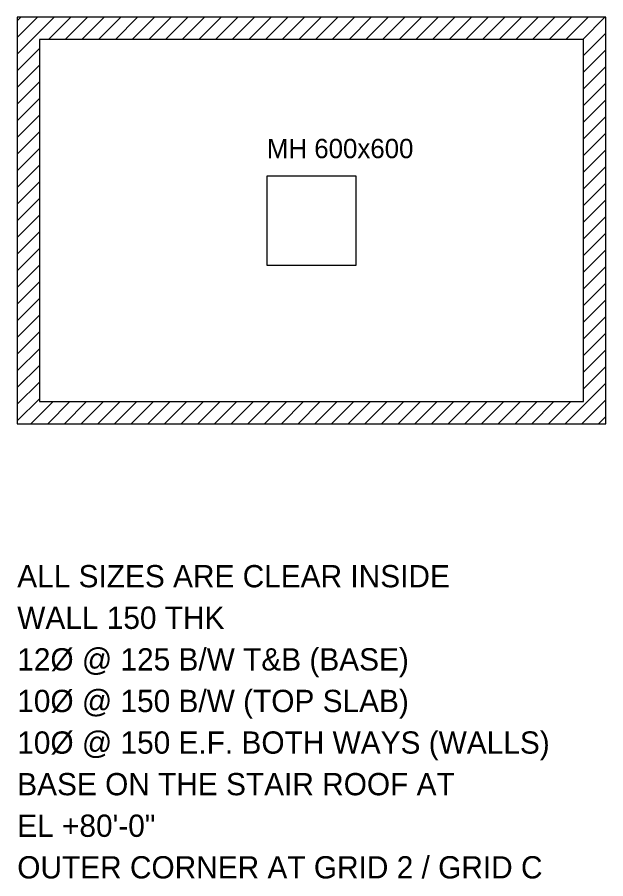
# Model space of a CAD drawing. Extents: x -3200 to 1422622, y -1410602 to 19050.
# Drawn here: x 400000 to 403958, y -1403062 to -1397262 of the extents above; entities that cross this region are included whole.
import ezdxf

# ---------------------------------------------------------------- set-up
doc = ezdxf.new("R2010")
doc.units = 0
doc.linetypes.add('DASHED', pattern=[1.524, 1.27, -0.254])
for name, color, linetype, lineweight, plot in [('Hatch', 9, 'Continuous', 0, False), ('Slab', 5, 'Continuous', 0, False), ('Text-2', 7, 'Continuous', 0, False), ('Wall', 1, 'Continuous', 0, False)]:
    doc.layers.add(name, color=color, linetype=linetype, lineweight=lineweight, plot=plot)

msp = doc.modelspace()

# ---------------------------------------------------------------- hatches: boundary and pattern name
at = {"layer": 'Hatch'}
h = msp.add_hatch(dxfattribs=at)
h.set_pattern_fill('ANSI31', color=256, scale=25)
h.paths.add_polyline_path([(400000, -1400000), (403958, -1400000), (403958, -1397262), (400000, -1397262)])
h.paths.add_polyline_path([(400150, -1399850), (403808, -1399850), (403808, -1397412), (400150, -1397412)])

# ---------------------------------------------------------------- linework, layer by layer
at = {"layer": 'Slab', "linetype": 'DASHED'}
for p, q in [((402279, -1398331), (401679, -1398331)), ((401679, -1398331), (401679, -1398931)), ((402279, -1398931), (402279, -1398331)), ((401679, -1398931), (402279, -1398931))]:
    msp.add_line(p, q, dxfattribs=at)
at = {"layer": 'Wall'}
for points in [[(400000, -1400000), (403958, -1400000), (403958, -1397262), (400000, -1397262)], [(400150, -1399850), (403808, -1399850), (403808, -1397412), (400150, -1397412)]]:
    msp.add_lwpolyline(points, close=True, dxfattribs=at)

# ---------------------------------------------------------------- texts
at = {"layer": 'Text-2'}
for s, height, p in [('MH 600x600', 130, (401679, -1398211)), ('ALL SIZES ARE CLEAR INSIDE', 150, (400000, -1401100)), ('WALL 150 THK', 150, (400000, -1401380)), ('12%%C @ 125 B/W T&B (BASE)', 150, (400000, -1401660)), ('10%%C @ 150 B/W (TOP SLAB)', 150, (400000, -1401940)), ('10%%C @ 150 E.F. BOTH WAYS (WALLS)', 150, (400000, -1402220)), ('BASE ON THE STAIR ROOF AT', 150, (400000, -1402500)), ('EL +80\'-0"', 150, (400000, -1402780)), ('OUTER CORNER AT GRID 2 / GRID C', 150, (400000, -1403060))]:
    msp.add_text(s, height=height, dxfattribs=at).set_placement(p)

doc.saveas('drawing.dxf')
